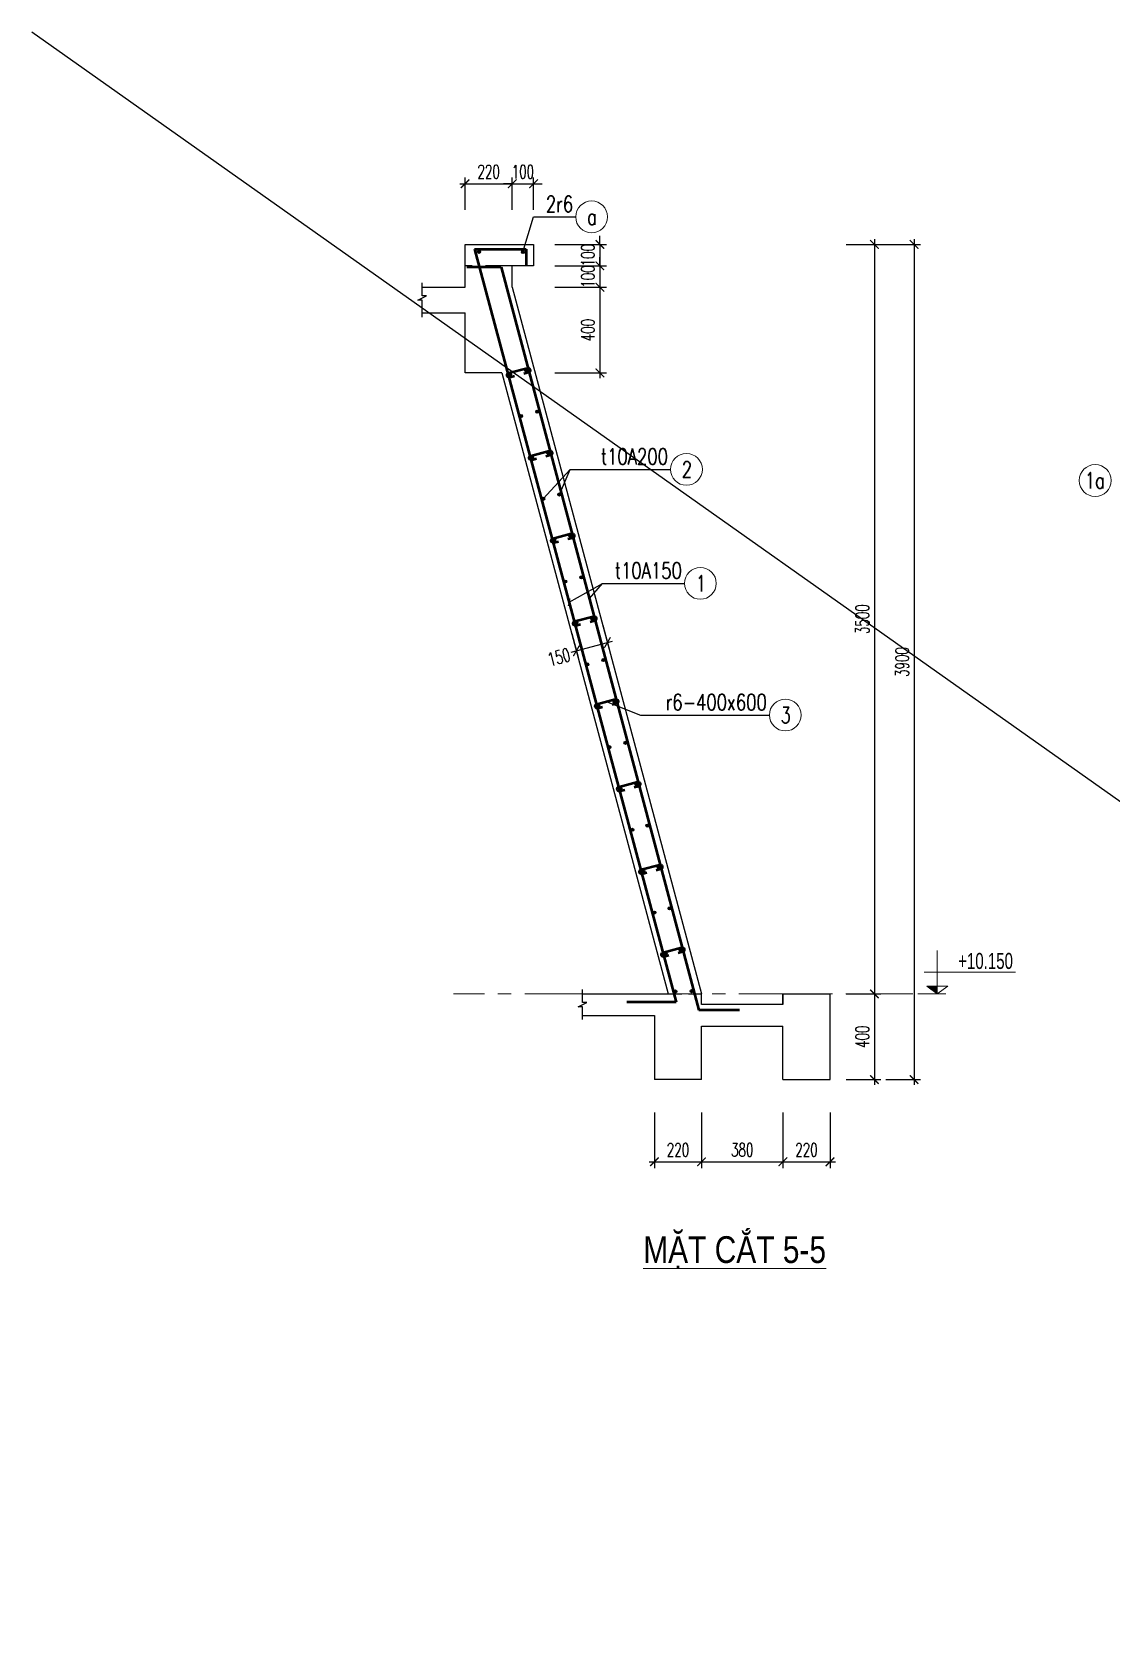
# Model space of a CAD drawing. Header units: millimetres. Extents: x -529861 to -223882, y -171969 to 61504.
# Drawn here: x -321729 to -316690, y -49469 to -42016 of the extents above; entities that cross this region are included whole.
import ezdxf
from ezdxf.enums import TextEntityAlignment as Align

# ---------------------------------------------------------------- set-up
doc = ezdxf.new("R2010")
doc.units = ezdxf.units.MM
doc.header["$LTSCALE"] = 5000
for name, pattern in [('CENTER', [2, 1.25, -0.25, 0.25, -0.25]), ('CENTER2', [1.125, 0.75, -0.125, 0.125, -0.125]), ('HIDDEN2', [0.1875, 0.125, -0.0625])]:
    doc.linetypes.add(name, pattern=pattern)
doc.layers.get('Defpoints').update_dxf_attribs({"color": 143})
for name, color, linetype, lineweight in [('KC-CENTER', 5, 'CENTER2', 15), ('KC-DIM', 1, 'Continuous', 20), ('KC-LEADER', 153, 'Continuous', 20), ('KC-NET THUONG', 255, 'Continuous', 18), ('KC-NETMANH', 8, 'Continuous', 20), ('KC-TEXT', 4, 'Continuous', 20), ('S- Concrete', 4, 'Continuous', 25), ('S- Rien', 3, 'Continuous', 50), ('S-dims', 8, 'Continuous', 18), ('S-hidden', 9, 'HIDDEN2', 25), ('S-steel sub', 11, 'Continuous', 50)]:
    doc.layers.add(name, color=color, linetype=linetype, lineweight=lineweight)
for name, color, linetype in [('KC_DIM', 1, 'Continuous'), ('KCS_SNODE', 6, 'Continuous'), ('KCS_STEEL', 4, 'Continuous')]:
    doc.layers.add(name, color=color, linetype=linetype)
doc.layers.add('KCS_Plotter', color=11, linetype='Continuous', plot=False)
doc.styles.add('ARIAL', font='arial.ttf')
doc.styles.add('CHUC HOA MANH', font='chhbg.shx', dxfattribs={"width": 0.65})
doc.styles.add('VNCC-Arial', font='arial.ttf', dxfattribs={"width": 0.75})
doc.styles.add('VNCC-vnsimli', font='vnsimli.shx', dxfattribs={"width": 0.75})
doc.styles.add('vnsimli', font='vnsimli.shx')
doc.styles.add('vnsimpli', font='vnsimli.shx', dxfattribs={"width": 0.65})
doc.dimstyles.new('DIM75X2', dxfattribs={"dimtxt": 187.5, "dimasz": 80, "dimexe": 60, "dimexo": 0, "dimgap": 50, "dimtad": 1, "dimdec": 0, "dimlfac": 0.5, "dimzin": 0, "dimdsep": 46, "dimtxsty": 'VNCC-Arial', "dimblk1": 'ARCHTICK', "dimblk2": 'ARCHTICK', "dimsah": 1, "dimcen": 150, "dimdle": 60, "dimclrd": 256, "dimclre": 256, "dimclrt": 4, "dimadec": 0, "dimazin": 0, "dimtfac": 1, "dimtdec": 0, "dimtix": 1, "dimtmove": 2, "dimatfit": 3, "dimfxl": 1, "dimtvp": 0.833333, "dimtolj": 1, "dimtzin": 0, "dimarcsym": 0})
doc.dimstyles.new('KCS_DIM75', dxfattribs={"dimscale": 75, "dimtxt": 2.5, "dimasz": 1.6, "dimexe": 1.2, "dimexo": 0, "dimgap": 1, "dimtad": 1, "dimdec": 0, "dimzin": 0, "dimdsep": 46, "dimtxsty": 'vnsimpli', "dimblk": 'ARCHTICK', "dimcen": 0, "dimdle": 1, "dimclrd": 256, "dimclre": 256, "dimclrt": 2, "dimadec": 0, "dimazin": 0, "dimtfac": 1, "dimtdec": 0, "dimtix": 1, "dimtmove": 2, "dimatfit": 3, "dimfxl": 1, "dimtolj": 1, "dimtzin": 0, "dimarcsym": 0})

# ---------------------------------------------------------------- blocks, each defined once
blk = doc.blocks.new('_ArchTick')
at = {"color": 0, "linetype": 'ByBlock', "const_width": 0.15}
blk.add_lwpolyline([(-0.5, -0.5), (0.5, 0.5)], dxfattribs=at)
blk = doc.blocks.new('*D1616')
at = {"layer": 'Defpoints', "color": 0, "linetype": 'ByBlock', "ltscale": 1500, "transparency": 16777216}
for p in [(-319063.9, -44785.4), (-319208.8, -44824.2), (-319042, -44867.1)]:
    blk.add_point(p, dxfattribs=at)
at = {"layer": 'S-dims', "linetype": 'ByBlock', "lineweight": -2, "ltscale": 1500, "transparency": 16777216}
for p, q in [((-319063.9, -44785.4), (-319034.2, -44896.1)), ((-319211, -44912.4), (-319017.9, -44860.6)), ((-319208.8, -44824.2), (-319179.1, -44934.9))]:
    blk.add_line(p, q, dxfattribs=at)
at = {"layer": 'S-dims', "linetype": 'ByBlock', "lineweight": -2, "ltscale": 1500, "transparency": 16777216, "xscale": 40, "yscale": 40, "zscale": 40}
for p, rotation in [((-319042, -44867.1), 14.99999999999174), ((-319186.9, -44905.9), 194.9999999999918)]:
    blk.add_blockref('_ArchTick', p, dxfattribs=dict(at, rotation=rotation))
at = {"layer": 'S-dims', "color": 2, "linetype": 'ByBlock', "ltscale": 1500, "transparency": 16777216, "insert": (-319268.3, -44935), "char_height": 62.5, "attachment_point": 5, "rotation": 15, "style": 'vnsimpli'}
blk.add_mtext('\\A1;150', dxfattribs=at)
blk = doc.blocks.new('*D1617')
at = {"layer": 'Defpoints', "color": 0, "linetype": 'ByBlock', "ltscale": 1500, "transparency": 16777216}
for p in [(-319486.6, -42724.7), (-319706.6, -42845.9), (-319486.6, -42845.9)]:
    blk.add_point(p, dxfattribs=at)
at = {"layer": 'S-dims', "linetype": 'ByBlock', "lineweight": -2, "ltscale": 1500, "transparency": 16777216}
for p, q in [((-319706.6, -42845.9), (-319706.6, -42694.7)), ((-319486.6, -42845.9), (-319486.6, -42694.7)), ((-319731.6, -42724.7), (-319461.6, -42724.7))]:
    blk.add_line(p, q, dxfattribs=at)
at = {"layer": 'S-dims', "linetype": 'ByBlock', "lineweight": -2, "ltscale": 1500, "transparency": 16777216, "xscale": 40, "yscale": 40, "zscale": 40, "rotation": 180}
blk.add_blockref('_ArchTick', (-319706.6, -42724.7), dxfattribs=at)
at = {"layer": 'S-dims', "linetype": 'ByBlock', "lineweight": -2, "ltscale": 1500, "transparency": 16777216, "xscale": 40, "yscale": 40, "zscale": 40}
blk.add_blockref('_ArchTick', (-319486.6, -42724.7), dxfattribs=at)
at = {"layer": 'S-dims', "color": 2, "linetype": 'ByBlock', "ltscale": 1500, "transparency": 16777216, "insert": (-319596.6, -42668.4), "char_height": 62.5, "attachment_point": 5, "style": 'vnsimpli'}
blk.add_mtext('\\A1;220', dxfattribs=at)
blk = doc.blocks.new('*D1618')
at = {"layer": 'Defpoints', "color": 0, "linetype": 'ByBlock', "ltscale": 1500, "transparency": 16777216}
for p in [(-319386.6, -42724.7), (-319486.6, -42845.9), (-319386.6, -42845.9)]:
    blk.add_point(p, dxfattribs=at)
at = {"layer": 'S-dims', "linetype": 'ByBlock', "lineweight": -2, "ltscale": 1500, "transparency": 16777216}
for p, q in [((-319486.6, -42845.9), (-319486.6, -42694.7)), ((-319386.6, -42845.9), (-319386.6, -42694.7)), ((-319486.6, -42724.7), (-319526.6, -42724.7)), ((-319486.6, -42724.7), (-319386.6, -42724.7)), ((-319386.6, -42724.7), (-319346.6, -42724.7))]:
    blk.add_line(p, q, dxfattribs=at)
at = {"layer": 'S-dims', "linetype": 'ByBlock', "lineweight": -2, "ltscale": 1500, "transparency": 16777216, "xscale": 40, "yscale": 40, "zscale": 40}
blk.add_blockref('_ArchTick', (-319486.6, -42724.7), dxfattribs=at)
at = {"layer": 'S-dims', "linetype": 'ByBlock', "lineweight": -2, "ltscale": 1500, "transparency": 16777216, "xscale": 40, "yscale": 40, "zscale": 40, "rotation": 180}
blk.add_blockref('_ArchTick', (-319386.6, -42724.7), dxfattribs=at)
at = {"layer": 'S-dims', "color": 2, "linetype": 'ByBlock', "ltscale": 1500, "transparency": 16777216, "insert": (-319436.6, -42668.4), "char_height": 62.5, "attachment_point": 5, "style": 'vnsimpli'}
blk.add_mtext('\\A1;100', dxfattribs=at)
blk = doc.blocks.new('*D1619')
at = {"layer": 'Defpoints', "color": 0, "linetype": 'ByBlock', "ltscale": 1500, "transparency": 16777216}
for p in [(-319287.4, -43007.9), (-319287.4, -43107.9), (-319077, -43107.9)]:
    blk.add_point(p, dxfattribs=at)
at = {"layer": 'S-dims', "linetype": 'ByBlock', "lineweight": -2, "ltscale": 1500, "transparency": 16777216}
for p, q in [((-319077, -43007.9), (-319077, -42967.9)), ((-319287.4, -43007.9), (-319047, -43007.9)), ((-319077, -43007.9), (-319077, -43107.9)), ((-319287.4, -43107.9), (-319047, -43107.9)), ((-319077, -43107.9), (-319077, -43147.9))]:
    blk.add_line(p, q, dxfattribs=at)
at = {"layer": 'S-dims', "linetype": 'ByBlock', "lineweight": -2, "ltscale": 1500, "transparency": 16777216, "xscale": 40, "yscale": 40, "zscale": 40}
for p, rotation in [((-319077, -43007.9), 270), ((-319077, -43107.9), 90)]:
    blk.add_blockref('_ArchTick', p, dxfattribs=dict(at, rotation=rotation))
at = {"layer": 'S-dims', "color": 2, "linetype": 'ByBlock', "ltscale": 1500, "transparency": 16777216, "insert": (-319133.2, -43057.9), "char_height": 62.5, "attachment_point": 5, "rotation": 90, "style": 'vnsimpli'}
blk.add_mtext('\\A1;100', dxfattribs=at)
blk = doc.blocks.new('*D1620')
at = {"layer": 'Defpoints', "color": 0, "linetype": 'ByBlock', "ltscale": 1500, "transparency": 16777216}
for p in [(-319287.4, -43107.9), (-319287.4, -43207.9), (-319077, -43207.9)]:
    blk.add_point(p, dxfattribs=at)
at = {"layer": 'S-dims', "linetype": 'ByBlock', "lineweight": -2, "ltscale": 1500, "transparency": 16777216}
for p, q in [((-319077, -43107.9), (-319077, -43067.9)), ((-319287.4, -43107.9), (-319047, -43107.9)), ((-319077, -43107.9), (-319077, -43207.9)), ((-319287.4, -43207.9), (-319047, -43207.9)), ((-319077, -43207.9), (-319077, -43247.9))]:
    blk.add_line(p, q, dxfattribs=at)
at = {"layer": 'S-dims', "linetype": 'ByBlock', "lineweight": -2, "ltscale": 1500, "transparency": 16777216, "xscale": 40, "yscale": 40, "zscale": 40}
for p, rotation in [((-319077, -43107.9), 270), ((-319077, -43207.9), 90)]:
    blk.add_blockref('_ArchTick', p, dxfattribs=dict(at, rotation=rotation))
at = {"layer": 'S-dims', "color": 2, "linetype": 'ByBlock', "ltscale": 1500, "transparency": 16777216, "insert": (-319133.2, -43157.9), "char_height": 62.5, "attachment_point": 5, "rotation": 90, "style": 'vnsimpli'}
blk.add_mtext('\\A1;100', dxfattribs=at)
blk = doc.blocks.new('*D1621')
at = {"layer": 'Defpoints', "color": 0, "linetype": 'ByBlock', "ltscale": 1500, "transparency": 16777216}
for p in [(-319287.4, -43207.9), (-319287.4, -43607.9), (-319077, -43607.9)]:
    blk.add_point(p, dxfattribs=at)
at = {"layer": 'S-dims', "linetype": 'ByBlock', "lineweight": -2, "ltscale": 1500, "transparency": 16777216}
for p, q in [((-319287.4, -43207.9), (-319047, -43207.9)), ((-319077, -43182.9), (-319077, -43632.9)), ((-319287.4, -43607.9), (-319047, -43607.9))]:
    blk.add_line(p, q, dxfattribs=at)
at = {"layer": 'S-dims', "linetype": 'ByBlock', "lineweight": -2, "ltscale": 1500, "transparency": 16777216, "xscale": 40, "yscale": 40, "zscale": 40}
for p, rotation in [((-319077, -43207.9), 90), ((-319077, -43607.9), 270)]:
    blk.add_blockref('_ArchTick', p, dxfattribs=dict(at, rotation=rotation))
at = {"layer": 'S-dims', "color": 2, "linetype": 'ByBlock', "ltscale": 1500, "transparency": 16777216, "insert": (-319133.2, -43407.9), "char_height": 62.5, "attachment_point": 5, "rotation": 90, "style": 'vnsimpli'}
blk.add_mtext('\\A1;400', dxfattribs=at)
blk = doc.blocks.new('*D1622')
at = {"layer": 'Defpoints', "color": 0, "linetype": 'ByBlock', "ltscale": 1500, "transparency": 16777216}
for p in [(-317927.5, -43007.9), (-317927.5, -46507.9), (-317795.3, -46507.9)]:
    blk.add_point(p, dxfattribs=at)
at = {"layer": 'S-dims', "linetype": 'ByBlock', "lineweight": -2, "ltscale": 1500, "transparency": 16777216}
for p, q in [((-317795.3, -42982.9), (-317795.3, -46532.9)), ((-317927.5, -43007.9), (-317765.3, -43007.9)), ((-317927.5, -46507.9), (-317765.3, -46507.9))]:
    blk.add_line(p, q, dxfattribs=at)
at = {"layer": 'S-dims', "linetype": 'ByBlock', "lineweight": -2, "ltscale": 1500, "transparency": 16777216, "xscale": 40, "yscale": 40, "zscale": 40}
for p, rotation in [((-317795.3, -43007.9), 90), ((-317795.3, -46507.9), 270)]:
    blk.add_blockref('_ArchTick', p, dxfattribs=dict(at, rotation=rotation))
at = {"layer": 'S-dims', "color": 2, "linetype": 'ByBlock', "ltscale": 1500, "transparency": 16777216, "insert": (-317851.6, -44757.9), "char_height": 62.5, "attachment_point": 5, "rotation": 90, "style": 'vnsimpli'}
blk.add_mtext('\\A1;3500', dxfattribs=at)
blk = doc.blocks.new('*D1623')
at = {"layer": 'Defpoints', "color": 0, "linetype": 'ByBlock', "ltscale": 1500, "transparency": 16777216}
for p in [(-317927.5, -46507.9), (-317927.5, -46907.9), (-317795.3, -46907.9)]:
    blk.add_point(p, dxfattribs=at)
at = {"layer": 'S-dims', "linetype": 'ByBlock', "lineweight": -2, "ltscale": 1500, "transparency": 16777216}
for p, q in [((-317927.5, -46507.9), (-317765.3, -46507.9)), ((-317795.3, -46482.9), (-317795.3, -46932.9)), ((-317927.5, -46907.9), (-317765.3, -46907.9))]:
    blk.add_line(p, q, dxfattribs=at)
at = {"layer": 'S-dims', "linetype": 'ByBlock', "lineweight": -2, "ltscale": 1500, "transparency": 16777216, "xscale": 40, "yscale": 40, "zscale": 40}
for p, rotation in [((-317795.3, -46507.9), 90), ((-317795.3, -46907.9), 270)]:
    blk.add_blockref('_ArchTick', p, dxfattribs=dict(at, rotation=rotation))
at = {"layer": 'S-dims', "color": 2, "linetype": 'ByBlock', "ltscale": 1500, "transparency": 16777216, "insert": (-317851.6, -46707.9), "char_height": 62.5, "attachment_point": 5, "rotation": 90, "style": 'vnsimpli'}
blk.add_mtext('\\A1;400', dxfattribs=at)
blk = doc.blocks.new('cotcao1')
at = {"layer": 'KC-NETMANH'}
for p, q in [((0, 249), (0, -251)), ((901, 0), (-150, 0)), ((0, -251), (-120, -161)), ((120, -161), (-120, -161)), ((0, -251), (120, -161))]:
    blk.add_line(p, q, dxfattribs=at)
blk.add_lwpolyline([(99, -251), (-224, -251)], dxfattribs=at)
blk.add_solid([(0, -251), (0, -161), (-120, -161)], dxfattribs=at)
at = {"layer": 'KC-TEXT', "style": 'CHUC HOA MANH', "width": 0.7}
for tag, height, p in [('%%P0.000', 200, (1360, 37)), ('TANG1', 150, (1169, -239))]:
    blk.add_attdef(tag, text='', height=height, dxfattribs=at).set_placement(p, align=Align.RIGHT)
blk = doc.blocks.new('*D1624')
at = {"layer": 'Defpoints', "color": 0, "linetype": 'ByBlock', "ltscale": 1500, "transparency": 16777216}
for p in [(-317927.5, -43007.9), (-317741.8, -46907.9), (-317609.6, -46907.9)]:
    blk.add_point(p, dxfattribs=at)
at = {"layer": 'S-dims', "linetype": 'ByBlock', "lineweight": -2, "ltscale": 1500, "transparency": 16777216}
for p, q in [((-317609.6, -42982.9), (-317609.6, -46932.9)), ((-317927.5, -43007.9), (-317579.6, -43007.9)), ((-317741.8, -46907.9), (-317579.6, -46907.9))]:
    blk.add_line(p, q, dxfattribs=at)
at = {"layer": 'S-dims', "linetype": 'ByBlock', "lineweight": -2, "ltscale": 1500, "transparency": 16777216, "xscale": 40, "yscale": 40, "zscale": 40}
for p, rotation in [((-317609.6, -43007.9), 90), ((-317609.6, -46907.9), 270)]:
    blk.add_blockref('_ArchTick', p, dxfattribs=dict(at, rotation=rotation))
at = {"layer": 'S-dims', "color": 2, "linetype": 'ByBlock', "ltscale": 1500, "transparency": 16777216, "insert": (-317665.9, -44957.9), "char_height": 62.5, "attachment_point": 5, "rotation": 90, "style": 'vnsimpli'}
blk.add_mtext('\\A1;3900', dxfattribs=at)
blk = doc.blocks.new('*D1625')
at = {"layer": 'Defpoints', "color": 0, "linetype": 'ByBlock', "ltscale": 1500, "transparency": 16777216}
for p in [(-318822.4, -47061.5), (-318602.4, -47061.5), (-318602.4, -47291.8)]:
    blk.add_point(p, dxfattribs=at)
at = {"layer": 'S-dims', "linetype": 'ByBlock', "lineweight": -2, "ltscale": 1500, "transparency": 16777216}
for p, q in [((-318822.4, -47061.5), (-318822.4, -47321.8)), ((-318602.4, -47061.5), (-318602.4, -47321.8)), ((-318847.4, -47291.8), (-318577.4, -47291.8))]:
    blk.add_line(p, q, dxfattribs=at)
at = {"layer": 'S-dims', "linetype": 'ByBlock', "lineweight": -2, "ltscale": 1500, "transparency": 16777216, "xscale": 40, "yscale": 40, "zscale": 40, "rotation": 180}
blk.add_blockref('_ArchTick', (-318822.4, -47291.8), dxfattribs=at)
at = {"layer": 'S-dims', "linetype": 'ByBlock', "lineweight": -2, "ltscale": 1500, "transparency": 16777216, "xscale": 40, "yscale": 40, "zscale": 40}
blk.add_blockref('_ArchTick', (-318602.4, -47291.8), dxfattribs=at)
at = {"layer": 'S-dims', "color": 2, "linetype": 'ByBlock', "ltscale": 1500, "transparency": 16777216, "insert": (-318712.4, -47235.6), "char_height": 62.5, "attachment_point": 5, "style": 'vnsimpli'}
blk.add_mtext('\\A1;220', dxfattribs=at)
blk = doc.blocks.new('*D1626')
at = {"layer": 'Defpoints', "color": 0, "linetype": 'ByBlock', "ltscale": 1500, "transparency": 16777216}
for p in [(-318602.4, -47061.5), (-318222.4, -47061.5), (-318222.4, -47291.8)]:
    blk.add_point(p, dxfattribs=at)
at = {"layer": 'S-dims', "linetype": 'ByBlock', "lineweight": -2, "ltscale": 1500, "transparency": 16777216}
for p, q in [((-318602.4, -47061.5), (-318602.4, -47321.8)), ((-318222.4, -47061.5), (-318222.4, -47321.8)), ((-318627.4, -47291.8), (-318197.4, -47291.8))]:
    blk.add_line(p, q, dxfattribs=at)
at = {"layer": 'S-dims', "linetype": 'ByBlock', "lineweight": -2, "ltscale": 1500, "transparency": 16777216, "xscale": 40, "yscale": 40, "zscale": 40, "rotation": 180}
blk.add_blockref('_ArchTick', (-318602.4, -47291.8), dxfattribs=at)
at = {"layer": 'S-dims', "linetype": 'ByBlock', "lineweight": -2, "ltscale": 1500, "transparency": 16777216, "xscale": 40, "yscale": 40, "zscale": 40}
blk.add_blockref('_ArchTick', (-318222.4, -47291.8), dxfattribs=at)
at = {"layer": 'S-dims', "color": 2, "linetype": 'ByBlock', "ltscale": 1500, "transparency": 16777216, "insert": (-318412.4, -47235.6), "char_height": 62.5, "attachment_point": 5, "style": 'vnsimpli'}
blk.add_mtext('\\A1;380', dxfattribs=at)
blk = doc.blocks.new('*D1627')
at = {"layer": 'Defpoints', "color": 0, "linetype": 'ByBlock', "ltscale": 1500, "transparency": 16777216}
for p in [(-318222.4, -47061.5), (-318002.4, -47061.5), (-318002.4, -47291.8)]:
    blk.add_point(p, dxfattribs=at)
at = {"layer": 'S-dims', "linetype": 'ByBlock', "lineweight": -2, "ltscale": 1500, "transparency": 16777216}
for p, q in [((-318222.4, -47061.5), (-318222.4, -47321.8)), ((-318002.4, -47061.5), (-318002.4, -47321.8)), ((-318247.4, -47291.8), (-317977.4, -47291.8))]:
    blk.add_line(p, q, dxfattribs=at)
at = {"layer": 'S-dims', "linetype": 'ByBlock', "lineweight": -2, "ltscale": 1500, "transparency": 16777216, "xscale": 40, "yscale": 40, "zscale": 40, "rotation": 180}
blk.add_blockref('_ArchTick', (-318222.4, -47291.8), dxfattribs=at)
at = {"layer": 'S-dims', "linetype": 'ByBlock', "lineweight": -2, "ltscale": 1500, "transparency": 16777216, "xscale": 40, "yscale": 40, "zscale": 40}
blk.add_blockref('_ArchTick', (-318002.4, -47291.8), dxfattribs=at)
at = {"layer": 'S-dims', "color": 2, "linetype": 'ByBlock', "ltscale": 1500, "transparency": 16777216, "insert": (-318112.4, -47235.6), "char_height": 62.5, "attachment_point": 5, "style": 'vnsimpli'}
blk.add_mtext('\\A1;220', dxfattribs=at)
blk = doc.blocks.new('KCS_SNODE')
at = {"layer": 'KCS_SNODE'}
blk.add_hatch(color=256, dxfattribs=at).paths.add_polyline_path([(-10, 0, 1), (10, 0, 1)])
blk.add_circle((0, 0), 10, dxfattribs=at)
blk = doc.blocks.new('*U1612')
at = {"layer": 'KCS_STEEL', "xscale": 2.4, "yscale": 2.4, "zscale": 2.4}
blk.add_blockref('KCS_SNODE', (0, 0), dxfattribs=at)
blk = doc.blocks.new('Ghi chu thep')
at = {"layer": 'KC-TEXT', "color": 7, "ltscale": 10}
blk.add_circle((-107.7, 0), 95.2, dxfattribs=at)
at = {"layer": 'KC-TEXT', "color": 7, "ltscale": 3, "style": 'VNCC-vnsimli', "width": 0.7}
blk.add_attdef('NHAPSL', text='', height=96.2, dxfattribs=at).set_placement((37, -18.6), align=Align.BOTTOM_LEFT)
at = {"layer": 'KC-TEXT', "color": 7, "ltscale": 3, "style": 'vnsimli', "width": 0.75}
blk.add_attdef('ID', text='', height=96.2, dxfattribs=at).set_placement((-31.6, 47.3), align=Align.MIDDLE_CENTER)

msp = doc.modelspace()

# ---------------------------------------------------------------- linework, layer by layer
at = {"layer": 'KC-CENTER', "linetype": 'CENTER', "ltscale": 0.05}
msp.add_line((-317615.82, -46507.88), (-319760.27, -46507.88), dxfattribs=at)
at = {"layer": 'KC_DIM', "linetype": 'ByBlock', "ltscale": 1500}
for points in [[(-319907.15, -43347.88), (-319907.15, -43267.88), (-319927.15, -43267.88), (-319887.15, -43247.88), (-319907.15, -43247.88), (-319907.15, -43187.88)], [(-319158.82, -46627.88), (-319158.82, -46567.88), (-319178.82, -46567.88), (-319138.82, -46547.88), (-319158.82, -46547.88), (-319158.82, -46487.88)]]:
    msp.add_lwpolyline(points, dxfattribs=at)
at = {"layer": 'KCS_Plotter', "linetype": 'ByBlock', "ltscale": 1500}
msp.add_line((-321729.41, -42015.68), (-311189.16, -49469.14), dxfattribs=at)
at = {"layer": 'S- Concrete'}
for p, q in [((-319706.6, -43207.88), (-319706.6, -43007.88)), ((-319706.6, -43007.88), (-319386.6, -43007.88)), ((-319386.6, -43007.88), (-319386.6, -43107.88)), ((-319386.6, -43107.88), (-319486.6, -43107.88)), ((-319486.6, -43207.88), (-319486.6, -43107.88)), ((-319907.15, -43207.88), (-319706.6, -43207.88)), ((-319486.6, -43207.88), (-318602.36, -46507.88)), ((-319907.15, -43327.88), (-319706.6, -43327.88)), ((-319706.6, -43607.88), (-319706.6, -43327.88)), ((-319534.71, -43607.88), (-319706.6, -43607.88)), ((-319534.71, -43607.88), (-318757.65, -46507.88)), ((-319158.82, -46507.88), (-318757.65, -46507.88)), ((-318222.36, -46557.88), (-318222.36, -46507.88)), ((-318222.36, -46507.88), (-318002.36, -46507.88)), ((-318222.36, -46507.88), (-318222.36, -46557.88)), ((-318002.36, -46907.88), (-318002.36, -46507.88)), ((-318222.36, -46557.88), (-318602.36, -46557.88)), ((-319158.82, -46607.88), (-318822.36, -46607.88)), ((-318822.36, -46607.88), (-318822.36, -46907.88)), ((-318602.36, -46907.88), (-318602.36, -46657.88)), ((-318602.36, -46657.88), (-318222.36, -46657.88)), ((-318222.36, -46907.88), (-318222.36, -46657.88)), ((-318602.36, -46907.88), (-318822.36, -46907.88))]:
    msp.add_line(p, q, dxfattribs=at)
at = {"layer": 'S- Concrete', "linetype": 'ByBlock', "ltscale": 1500}
for p, q in [((-318602.36, -46557.88), (-318602.36, -46507.88)), ((-318222.36, -46907.88), (-318002.36, -46907.88))]:
    msp.add_line(p, q, dxfattribs=at)
at = {"layer": 'S- Rien'}
for p, q in [((-319662.39, -43030.69), (-318720.27, -46546.73)), ((-319662.39, -43030.69), (-319421.6, -43030.69)), ((-319421.6, -43030.69), (-319421.6, -43107.88)), ((-319538.4, -43114.58), (-319698.77, -43114.58)), ((-319538.4, -43114.58), (-318614.62, -46583.93)), ((-318720.27, -46546.73), (-318951.98, -46546.73)), ((-318425.39, -46583.93), (-318614.62, -46583.93))]:
    msp.add_line(p, q, dxfattribs=at)
at = {"layer": 'S-hidden', "ltscale": 0.2}
msp.add_line((-319486.6, -43107.88), (-319706.6, -43107.88), dxfattribs=at)
at = {"layer": 'S-hidden', "ltscale": 0.1}
msp.add_line((-318757.65, -46507.88), (-318602.36, -46507.88), dxfattribs=at)
at = {"layer": 'S-steel sub', "ltscale": 700}
for points in [[(-319475.92, -43623.32), (-319496.8, -43628.84, -1), (-319502.32, -43607.96), (-319416.66, -43585.29, -1), (-319411.13, -43606.17), (-319432.01, -43611.7)], [(-319372.99, -44009.85), (-319393.88, -44015.37, -1), (-319399.4, -43994.49), (-319313.74, -43971.82, -1), (-319308.21, -43992.7), (-319329.09, -43998.23)], [(-319270.07, -44396.38), (-319290.95, -44401.91, -1), (-319296.48, -44381.03), (-319210.82, -44358.35, -1), (-319205.29, -44379.24), (-319226.17, -44384.76)], [(-319167.15, -44782.91), (-319188.03, -44788.44, -1), (-319193.56, -44767.56), (-319107.9, -44744.89, -1), (-319102.37, -44765.77), (-319123.25, -44771.29)], [(-319064.23, -45169.45), (-319085.11, -45174.97, -1), (-319090.64, -45154.09), (-319004.98, -45131.42, -1), (-318999.45, -45152.3), (-319020.33, -45157.83)], [(-318961.31, -45555.98), (-318982.19, -45561.5, -1), (-318987.72, -45540.62), (-318902.06, -45517.95, -1), (-318896.53, -45538.83), (-318917.41, -45544.36)], [(-318858.39, -45942.51), (-318879.27, -45948.04, -1), (-318884.8, -45927.16), (-318799.14, -45904.48, -1), (-318793.61, -45925.37), (-318814.49, -45930.89)], [(-318755.47, -46329.04), (-318776.35, -46334.57, -1), (-318781.88, -46313.69), (-318696.21, -46291.02, -1), (-318690.69, -46311.9), (-318711.57, -46317.42)]]:
    msp.add_lwpolyline(points, format="xyb", dxfattribs=at)

# ---------------------------------------------------------------- block references
at = {"layer": 'KC-DIM', "color": 0, "linetype": 'ByBlock', "lineweight": -2, "transparency": 16777216, "xscale": 0.3, "yscale": 0.3, "zscale": 0.3}
for p in [(-319641.89, -43042.45), (-319436.67, -43043.41), (-319420.72, -43595.98), (-319496.49, -43616.03), (-319445.03, -43809.3), (-319369.26, -43789.25), (-319317.8, -43982.51), (-319393.57, -44002.57), (-319342.11, -44195.83), (-319266.34, -44175.78), (-319290.65, -44389.1), (-319214.88, -44369.05), (-319163.42, -44562.31), (-319239.19, -44582.36), (-319187.73, -44775.63), (-319111.96, -44755.58), (-319060.5, -44948.85), (-319136.27, -44968.9), (-319084.81, -45162.16), (-319009.04, -45142.11), (-319033.35, -45355.43), (-318957.58, -45335.38), (-318906.12, -45528.64), (-318981.89, -45548.7), (-318925.2, -45741.38), (-318854.66, -45721.91), (-318803.2, -45915.18), (-318873.74, -45934.65), (-318822.28, -46127.91), (-318751.74, -46108.44), (-318770.69, -46321.17), (-318700.28, -46301.71), (-318724.58, -46496.48), (-318648.82, -46494.97)]:
    msp.add_blockref('*U1612', p, dxfattribs=at)
at = {"layer": 'KC-NET THUONG'}
ref = msp.add_blockref('cotcao1', (-317501.37, -46406.26), dxfattribs=dict(at, xscale=0.4049999999115244, yscale=0.4049999999115244, zscale=0.4049999999115244))
ref.add_attrib('%%P0.000', '+10.150', dxfattribs={"layer": 'KC-TEXT', "height": 75, "style": 'CHUC HOA MANH', "width": 0.7}).set_placement((-317148.23, -46391.32, 0), align=Align.RIGHT)
at = {"layer": 'KC-TEXT'}
ref = msp.add_blockref('Ghi chu thep', (-319031.75, -42879.29), dxfattribs=dict(at, xscale=0.7796257795998827, yscale=0.7796257795998827, zscale=0.7796257795998827))
ref.add_attrib('ID', 'a', dxfattribs={"ltscale": 3, "height": 75, "style": 'vnsimli', "width": 0.75}).set_placement((-319113.64, -42879.29), align=Align.MIDDLE_CENTER)
ref.add_attrib('NHAPSL', '2r6', dxfattribs={"ltscale": 3, "height": 75, "style": 'vnsimli', "width": 0.75}).set_placement((-319201.91, -42879.29), align=Align.BOTTOM_RIGHT)
ref = msp.add_blockref('Ghi chu thep', (-318588.77, -44058.66), dxfattribs=dict(at, xscale=0.7796257795998827, yscale=0.7796257795998827, zscale=0.7796257795998827))
ref.add_attrib('ID', '2', dxfattribs={"ltscale": 3, "height": 75, "style": 'vnsimli', "width": 0.75}).set_placement((-318670.65, -44058.66), align=Align.MIDDLE_CENTER)
ref.add_attrib('NHAPSL', 't10A200', dxfattribs={"ltscale": 3, "height": 75, "style": 'vnsimli', "width": 0.75}).set_placement((-318758.93, -44058.66), align=Align.BOTTOM_RIGHT)
ref = msp.add_blockref('Ghi chu thep', (-316848.1, -44110.45), dxfattribs=dict(at, xscale=-0.7796257795998827, yscale=0.7796257795998827, zscale=0.7796257795998827))
ref.add_attrib('ID', '1a', dxfattribs={"ltscale": 3, "height": 75, "style": 'vnsimli', "width": 0.75}).set_placement((-316766.21, -44110.45), align=Align.MIDDLE_CENTER)
ref = msp.add_blockref('Ghi chu thep', (-318523.88, -44590.96), dxfattribs=dict(at, xscale=0.7796257795998827, yscale=0.7796257795998827, zscale=0.7796257795998827))
ref.add_attrib('ID', '1', dxfattribs={"ltscale": 3, "height": 75, "style": 'vnsimli', "width": 0.75}).set_placement((-318605.77, -44590.96), align=Align.MIDDLE_CENTER)
ref.add_attrib('NHAPSL', 't10A150', dxfattribs={"ltscale": 3, "height": 75, "style": 'vnsimli', "width": 0.75}).set_placement((-318694.04, -44590.96), align=Align.BOTTOM_RIGHT)
ref = msp.add_blockref('Ghi chu thep', (-318127.47, -45205.63), dxfattribs=dict(at, xscale=0.7796257795998827, yscale=0.7796257795998827, zscale=0.7796257795998827))
ref.add_attrib('ID', '3', dxfattribs={"ltscale": 3, "height": 75, "style": 'vnsimli', "width": 0.75}).set_placement((-318209.36, -45205.63), align=Align.MIDDLE_CENTER)
ref.add_attrib('NHAPSL', 'r6-400x600', dxfattribs={"ltscale": 3, "height": 75, "style": 'vnsimli', "width": 0.75}).set_placement((-318297.63, -45205.63), align=Align.BOTTOM_RIGHT)

# ---------------------------------------------------------------- texts
at = {"layer": 'KC-TEXT', "style": 'ARIAL', "width": 0.8}
msp.add_text('%%UMẶT CẮT 5-5', height=125, dxfattribs=at).set_placement((-318447.76, -47764.3), align=Align.CENTER)

# ---------------------------------------------------------------- dimensions: what is measured, and where the dimension line sits
at = {"layer": 'S-dims', "linetype": 'ByBlock', "ltscale": 1500}
for base, p1, p2, picture, middle in [((-319486.6, -42724.69), (-319706.6, -42845.88), (-319486.6, -42845.88), '*D1617', (-319596.6, -42668.44)), ((-319386.6, -42724.69), (-319486.6, -42845.88), (-319386.6, -42845.88), '*D1618', (-319436.6, -42668.44)), ((-318602.36, -47291.8), (-318822.36, -47061.53), (-318602.36, -47061.53), '*D1625', (-318712.36, -47235.55)), ((-318222.36, -47291.8), (-318602.36, -47061.53), (-318222.36, -47061.53), '*D1626', (-318412.36, -47235.55)), ((-318002.36, -47291.8), (-318222.36, -47061.53), (-318002.36, -47061.53), '*D1627', (-318112.36, -47235.55))]:
    dim = msp.add_linear_dim(base=base, p1=p1, p2=p2, dimstyle='KCS_DIM75', override={"dimscale": 25}, dxfattribs=at)
    dim.commit()
    dim.dimension.update_dxf_attribs({"geometry": picture, "text_midpoint": middle})
for base, p1, p2, picture, middle in [((-319076.97, -43107.88), (-319287.41, -43007.88), (-319287.41, -43107.88), '*D1619', (-319133.22, -43057.88)), ((-317795.31, -46507.88), (-317927.52, -43007.88), (-317927.52, -46507.88), '*D1622', (-317851.56, -44757.88)), ((-317609.61, -46907.88), (-317927.52, -43007.88), (-317741.83, -46907.88), '*D1624', (-317665.86, -44957.88)), ((-319076.97, -43207.88), (-319287.41, -43107.88), (-319287.41, -43207.88), '*D1620', (-319133.22, -43157.88)), ((-319076.97, -43607.88), (-319287.41, -43207.88), (-319287.41, -43607.88), '*D1621', (-319133.22, -43407.88)), ((-317795.31, -46907.88), (-317927.52, -46507.88), (-317927.52, -46907.88), '*D1623', (-317851.56, -46707.88))]:
    dim = msp.add_linear_dim(base=base, p1=p1, p2=p2, angle=90, dimstyle='KCS_DIM75', override={"dimscale": 25}, dxfattribs=at)
    dim.commit()
    dim.dimension.update_dxf_attribs({"geometry": picture, "text_midpoint": middle})
dim = msp.add_linear_dim(base=(-319042, -44867.11), p1=(-319208.79, -44824.22), p2=(-319063.9, -44785.4), angle=15, dimstyle='KCS_DIM75', override={"dimscale": 25}, dxfattribs=at)
dim.commit()
dim.dimension.update_dxf_attribs({"geometry": '*D1616', "text_midpoint": (-319268.29, -44935), "dimtype": 161})

# ---------------------------------------------------------------- leaders
at = {"layer": 'KC-LEADER'}
for points, override in [([(-319436.67, -43043.41), (-319386.38, -42879.29), (-319189.93, -42879.29)], {"dimasz": 25, "dimgap": 50, "dimtad": 0, "dimldrblk": 'DotSmall'}), ([(-319342.11, -44195.83), (-319216.05, -44058.66), (-318746.94, -44058.66)], {"dimasz": 25, "dimgap": 50, "dimtad": 0, "dimldrblk": 'DotSmall'}), ([(-319266.34, -44175.78), (-319216.05, -44058.66), (-318746.94, -44058.66)], {"dimasz": 25, "dimgap": 50, "dimtad": 0, "dimldrblk": 'DotSmall'}), ([(-319220.73, -44679), (-319064.48, -44590.96), (-318682.06, -44590.96)], {"dimasz": 25, "dimgap": 50, "dimtad": 0, "dimldrblk": 'ArchTick'}), ([(-319126.37, -44662.01), (-319064.48, -44590.96)], {"dimasz": 25, "dimtad": 0, "dimldrblk": 'ArchTick'}), ([(-319047.81, -45142.75), (-318888.16, -45205.63), (-318285.65, -45205.63)], {"dimasz": 25, "dimtad": 0, "dimldrblk": 'ArchTick'})]:
    msp.add_leader(points, dimstyle='DIM75X2', override=override, dxfattribs=at)

doc.saveas('drawing.dxf')
